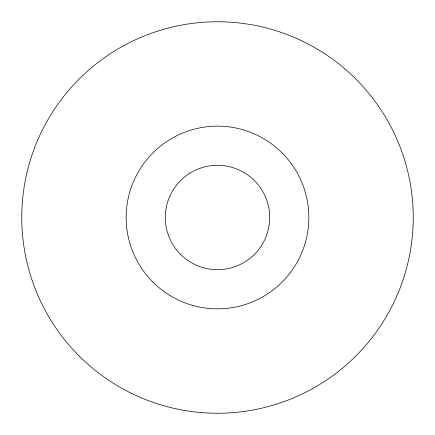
<?xml version="1.0" encoding="UTF-8"?>
<svg xmlns="http://www.w3.org/2000/svg" width="435" height="435" viewBox="0 0 435 435"><rect width="100%" height="100%" fill="white"/><g stroke="black" fill="none" stroke-linecap="round" stroke-linejoin="round"><path stroke-width="0.65" d="M180.59 254.41A52.2 52.2 0 0 0 267.922 231.012A52.2 52.2 0 0 0 203.988 167.078A52.2 52.2 0 0 0 180.59 254.41M152.908 282.092A91.35 91.35 0 0 0 305.74 241.142A91.35 91.35 0 0 0 193.858 129.26A91.35 91.35 0 0 0 152.908 282.092M79.083 355.917A195.75 195.75 0 0 0 406.578 268.161A195.75 195.75 0 0 0 166.839 28.422A195.75 195.75 0 0 0 79.083 355.917"/></g></svg>
